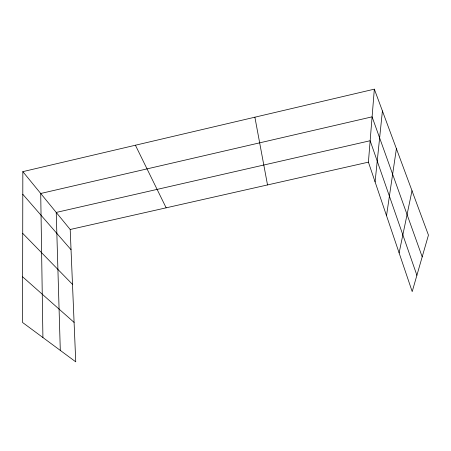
<?xml version="1.0" encoding="UTF-8"?>
<svg xmlns="http://www.w3.org/2000/svg" width="451" height="451" viewBox="0 0 451 451"><rect width="100%" height="100%" fill="white"/><g stroke="black" fill="none" stroke-linecap="round" stroke-linejoin="round"><path stroke-width="0.68" d="M22.838 171.639L22.55 322.471L75.745 361.837L70.193 229.491L22.838 171.639L374.341 89.163L428.45 235.106L412.203 291.605L368.411 162.151L374.341 89.163M375.085 181.871L382.414 110.946M386.524 215.679L396.401 148.667M399.112 252.91L412 190.745M70.193 229.491L368.411 162.151M22.635 276.835L74.094 322.403M22.719 233.376L72.498 284.367M22.792 194.28L71.044 249.73M135.418 145.222L166.154 207.826M422.198 256.85L372.092 116.843L40.72 193.485L42.913 337.54M416.893 275.307L370.153 140.735L56.228 212.432L60.299 350.41M254.883 117.192L267.516 184.933"/></g></svg>
